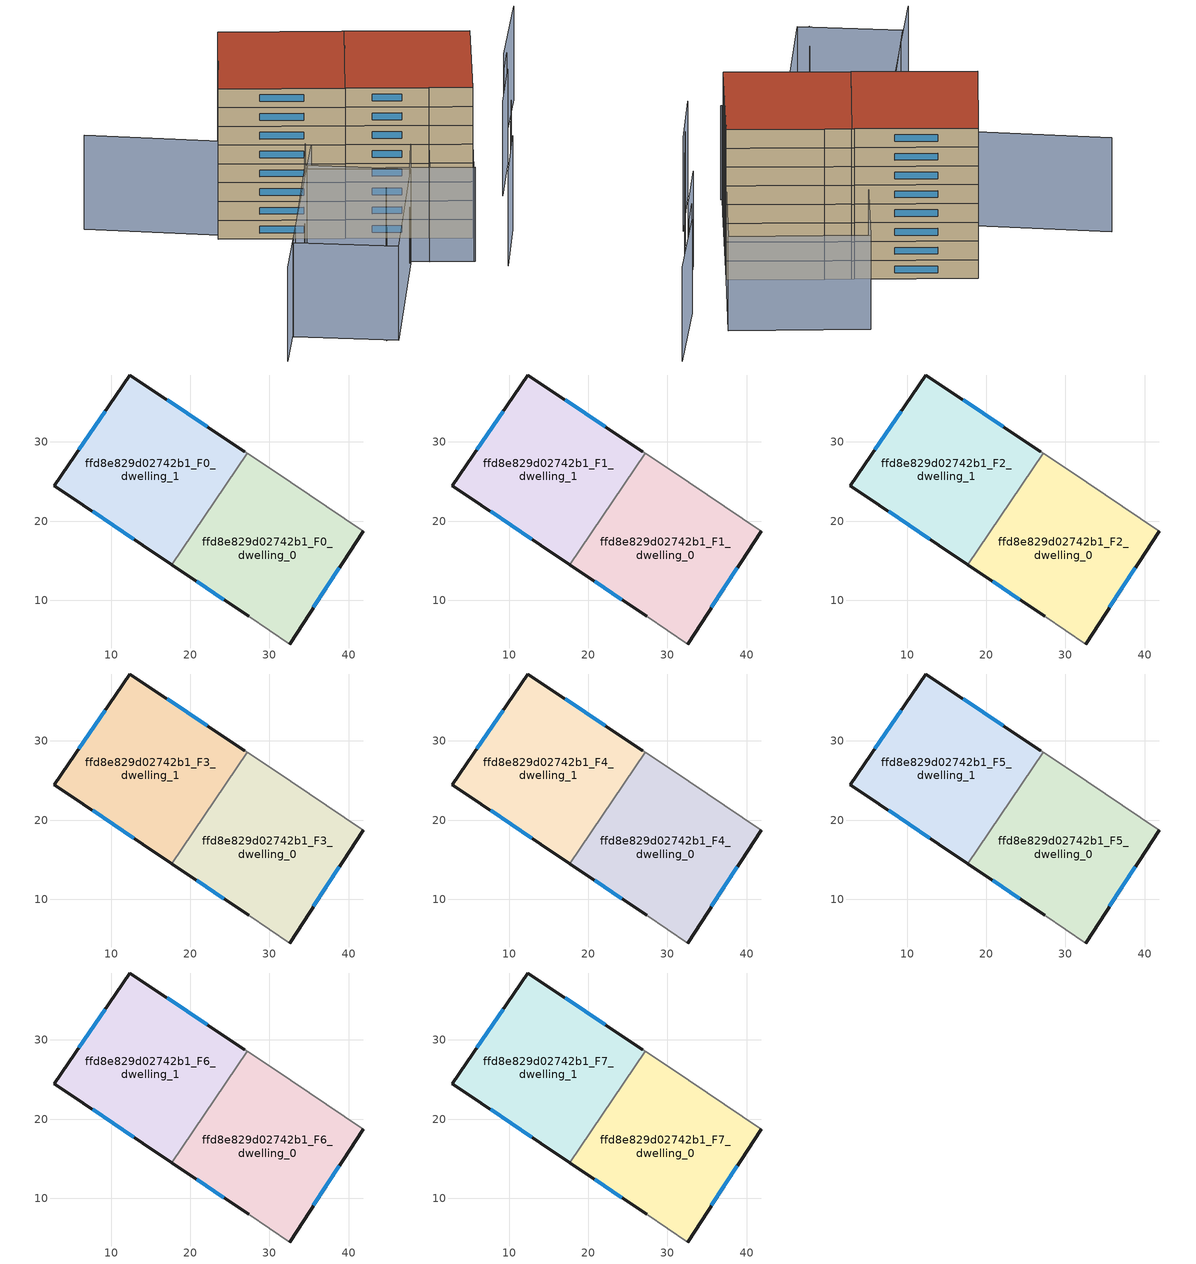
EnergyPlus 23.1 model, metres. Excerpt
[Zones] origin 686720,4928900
ffd8e829d02742b1_F0_dwelling_0
 floor ground (EU_floor_Construction): 41.83,18.72 32.54,4.47 27.41,7.96 17.67,14.49 27.17,28.6 30.36,26.49 z0
 wall outside (EU_wall_Construction): 17.67,14.49 27.41,7.96 / 32.54,4.47 41.83,18.72 z0:3
 wall adiabatic (EU_wall_Construction): 27.41,7.96 32.54,4.47 / 41.83,18.72 30.36,26.49 27.17,28.6 z0:3
 wall to ffd8e829d02742b1_F0_dwelling_1 (EU_wall_Construction): 27.17,28.6 17.67,14.49 z0:3
 window (EU_Window_Construction): 20.84,12.37 24.24,10.09 / 35.56,9.1 38.81,14.08 z0.98:2.02
ffd8e829d02742b1_F0_dwelling_1
 floor ground (EU_floor_Construction): 26.9,28.78 27.17,28.6 17.67,14.49 2.82,24.46 12.33,38.47 z0
 wall outside (EU_wall_Construction): 26.9,28.78 12.33,38.47 2.82,24.46 17.67,14.49 z0:3
 wall adiabatic (EU_wall_Construction): 27.17,28.6 26.9,28.78 z0:3
 window (EU_Window_Construction): 7.65,21.22 12.84,17.73 / 9.24,33.91 5.91,29.01 / 22.16,31.93 17.07,35.31 z0.98:2.02
ffd8e829d02742b1_F1_dwelling_0
 floor to ffd8e829d02742b1_F0_dwelling_0 (EU_floor_Construction): 41.83,18.72 32.54,4.47 27.41,7.96 17.67,14.49 27.17,28.6 30.36,26.49 z3
 wall outside (EU_wall_Construction): 17.67,14.49 27.41,7.96 / 32.54,4.47 41.83,18.72 z3:6
 wall adiabatic (EU_wall_Construction): 27.41,7.96 32.54,4.47 / 41.83,18.72 30.36,26.49 27.17,28.6 z3:6
 wall to ffd8e829d02742b1_F1_dwelling_1 (EU_wall_Construction): 27.17,28.6 17.67,14.49 z3:6
 window (EU_Window_Construction): 20.84,12.37 24.24,10.09 / 35.56,9.1 38.81,14.08 z3.98:5.02
ffd8e829d02742b1_F1_dwelling_1
 floor to ffd8e829d02742b1_F0_dwelling_1 (EU_floor_Construction): 26.9,28.78 27.17,28.6 17.67,14.49 2.82,24.46 12.33,38.47 z3
 wall outside (EU_wall_Construction): 26.9,28.78 12.33,38.47 2.82,24.46 17.67,14.49 z3:6
 wall adiabatic (EU_wall_Construction): 27.17,28.6 26.9,28.78 z3:6
 window (EU_Window_Construction): 7.65,21.22 12.84,17.73 / 9.24,33.91 5.91,29.01 / 22.16,31.93 17.07,35.31 z3.98:5.02
ffd8e829d02742b1_F2_dwelling_0
 floor to ffd8e829d02742b1_F1_dwelling_0 (EU_floor_Construction): 41.83,18.72 32.54,4.47 27.41,7.96 17.67,14.49 27.17,28.6 30.36,26.49 z6
 wall outside (EU_wall_Construction): 17.67,14.49 27.41,7.96 / 32.54,4.47 41.83,18.72 z6:9
 wall adiabatic (EU_wall_Construction): 27.41,7.96 32.54,4.47 / 41.83,18.72 30.36,26.49 27.17,28.6 z6:9
 wall to ffd8e829d02742b1_F2_dwelling_1 (EU_wall_Construction): 27.17,28.6 17.67,14.49 z6:9
 window (EU_Window_Construction): 20.84,12.37 24.24,10.09 / 35.56,9.1 38.81,14.08 z6.98:8.02
ffd8e829d02742b1_F2_dwelling_1
 floor to ffd8e829d02742b1_F1_dwelling_1 (EU_floor_Construction): 26.9,28.78 27.17,28.6 17.67,14.49 2.82,24.46 12.33,38.47 z6
 wall outside (EU_wall_Construction): 26.9,28.78 12.33,38.47 2.82,24.46 17.67,14.49 z6:9
 wall adiabatic (EU_wall_Construction): 27.17,28.6 26.9,28.78 z6:9
 window (EU_Window_Construction): 7.65,21.22 12.84,17.73 / 9.24,33.91 5.91,29.01 / 22.16,31.93 17.07,35.31 z6.98:8.02
ffd8e829d02742b1_F3_dwelling_0
 floor to ffd8e829d02742b1_F2_dwelling_0 (EU_floor_Construction): 41.83,18.72 32.54,4.47 27.41,7.96 17.67,14.49 27.17,28.6 30.36,26.49 z9
 wall outside (EU_wall_Construction): 17.67,14.49 27.41,7.96 / 32.54,4.47 41.83,18.72 z9:12
 wall adiabatic (EU_wall_Construction): 27.41,7.96 32.54,4.47 / 41.83,18.72 30.36,26.49 27.17,28.6 z9:12
 wall to ffd8e829d02742b1_F3_dwelling_1 (EU_wall_Construction): 27.17,28.6 17.67,14.49 z9:12
 window (EU_Window_Construction): 20.84,12.37 24.24,10.09 / 35.56,9.1 38.81,14.08 z9.98:11.02
ffd8e829d02742b1_F3_dwelling_1
 floor to ffd8e829d02742b1_F2_dwelling_1 (EU_floor_Construction): 26.9,28.78 27.17,28.6 17.67,14.49 2.82,24.46 12.33,38.47 z9
 wall outside (EU_wall_Construction): 26.9,28.78 12.33,38.47 2.82,24.46 17.67,14.49 z9:12
 wall adiabatic (EU_wall_Construction): 27.17,28.6 26.9,28.78 z9:12
 window (EU_Window_Construction): 7.65,21.22 12.84,17.73 / 9.24,33.91 5.91,29.01 / 22.16,31.93 17.07,35.31 z9.98:11.02
ffd8e829d02742b1_F4_dwelling_0
 floor to ffd8e829d02742b1_F3_dwelling_0 (EU_floor_Construction): 41.83,18.72 32.54,4.47 27.41,7.96 17.67,14.49 27.17,28.6 30.36,26.49 z12
 wall outside (EU_wall_Construction): 17.67,14.49 27.41,7.96 / 32.54,4.47 41.83,18.72 z12:15
 wall adiabatic (EU_wall_Construction): 27.41,7.96 32.54,4.47 / 41.83,18.72 30.36,26.49 27.17,28.6 z12:15
 wall to ffd8e829d02742b1_F4_dwelling_1 (EU_wall_Construction): 27.17,28.6 17.67,14.49 z12:15
 window (EU_Window_Construction): 20.84,12.37 24.24,10.09 / 35.56,9.1 38.81,14.08 z12.98:14.02
ffd8e829d02742b1_F4_dwelling_1
 floor to ffd8e829d02742b1_F3_dwelling_1 (EU_floor_Construction): 26.9,28.78 27.17,28.6 17.67,14.49 2.82,24.46 12.33,38.47 z12
 wall outside (EU_wall_Construction): 26.9,28.78 12.33,38.47 2.82,24.46 17.67,14.49 z12:15
 wall adiabatic (EU_wall_Construction): 27.17,28.6 26.9,28.78 z12:15
 window (EU_Window_Construction): 7.65,21.22 12.84,17.73 / 9.24,33.91 5.91,29.01 / 22.16,31.93 17.07,35.31 z12.98:14.02
ffd8e829d02742b1_F5_dwelling_0
 floor to ffd8e829d02742b1_F4_dwelling_0 (EU_floor_Construction): 41.83,18.72 32.54,4.47 27.41,7.96 17.67,14.49 27.17,28.6 30.36,26.49 z15
 wall outside (EU_wall_Construction): 17.67,14.49 27.41,7.96 / 32.54,4.47 41.83,18.72 z15:18
 wall adiabatic (EU_wall_Construction): 27.41,7.96 32.54,4.47 / 41.83,18.72 30.36,26.49 27.17,28.6 z15:18
 wall to ffd8e829d02742b1_F5_dwelling_1 (EU_wall_Construction): 27.17,28.6 17.67,14.49 z15:18
 window (EU_Window_Construction): 20.84,12.37 24.24,10.09 / 35.56,9.1 38.81,14.08 z15.98:17.02
ffd8e829d02742b1_F5_dwelling_1
 floor to ffd8e829d02742b1_F4_dwelling_1 (EU_floor_Construction): 26.9,28.78 27.17,28.6 17.67,14.49 2.82,24.46 12.33,38.47 z15
 wall outside (EU_wall_Construction): 26.9,28.78 12.33,38.47 2.82,24.46 17.67,14.49 z15:18
 wall adiabatic (EU_wall_Construction): 27.17,28.6 26.9,28.78 z15:18
 window (EU_Window_Construction): 7.65,21.22 12.84,17.73 / 9.24,33.91 5.91,29.01 / 22.16,31.93 17.07,35.31 z15.98:17.02
ffd8e829d02742b1_F6_dwelling_0
 floor to ffd8e829d02742b1_F5_dwelling_0 (EU_floor_Construction): 41.83,18.72 32.54,4.47 27.41,7.96 17.67,14.49 27.17,28.6 30.36,26.49 z18
 wall outside (EU_wall_Construction): 17.67,14.49 27.41,7.96 / 32.54,4.47 41.83,18.72 z18:21
 wall adiabatic (EU_wall_Construction): 27.41,7.96 32.54,4.47 / 41.83,18.72 30.36,26.49 27.17,28.6 z18:21
 wall to ffd8e829d02742b1_F6_dwelling_1 (EU_wall_Construction): 27.17,28.6 17.67,14.49 z18:21
 window (EU_Window_Construction): 20.84,12.37 24.24,10.09 / 35.56,9.1 38.81,14.08 z18.98:20.02
ffd8e829d02742b1_F6_dwelling_1
 floor to ffd8e829d02742b1_F5_dwelling_1 (EU_floor_Construction): 26.9,28.78 27.17,28.6 17.67,14.49 2.82,24.46 12.33,38.47 z18
 wall outside (EU_wall_Construction): 26.9,28.78 12.33,38.47 2.82,24.46 17.67,14.49 z18:21
 wall adiabatic (EU_wall_Construction): 27.17,28.6 26.9,28.78 z18:21
 window (EU_Window_Construction): 7.65,21.22 12.84,17.73 / 9.24,33.91 5.91,29.01 / 22.16,31.93 17.07,35.31 z18.98:20.02
ffd8e829d02742b1_F7_dwelling_0
 floor to ffd8e829d02742b1_F6_dwelling_0 (EU_floor_Construction): 41.83,18.72 32.54,4.47 27.41,7.96 17.67,14.49 27.17,28.6 30.36,26.49 z21
 wall outside (EU_wall_Construction): 17.67,14.49 27.41,7.96 / 32.54,4.47 41.83,18.72 z21:24
 wall adiabatic (EU_wall_Construction): 27.41,7.96 32.54,4.47 / 41.83,18.72 30.36,26.49 27.17,28.6 z21:24
 wall to ffd8e829d02742b1_F7_dwelling_1 (EU_wall_Construction): 27.17,28.6 17.67,14.49 z21:24
 window (EU_Window_Construction): 20.84,12.37 24.24,10.09 / 35.56,9.1 38.81,14.08 z21.98:23.02
 roof outside (EU_roof_Construction): 32.54,4.47 41.83,18.72 30.36,26.49 27.17,28.6 17.67,14.49 27.41,7.96 z24
ffd8e829d02742b1_F7_dwelling_1
 floor to ffd8e829d02742b1_F6_dwelling_1 (EU_floor_Construction): 26.9,28.78 27.17,28.6 17.67,14.49 2.82,24.46 12.33,38.47 z21
 wall outside (EU_wall_Construction): 26.9,28.78 12.33,38.47 2.82,24.46 17.67,14.49 z21:24
 wall adiabatic (EU_wall_Construction): 27.17,28.6 26.9,28.78 z21:24
 window (EU_Window_Construction): 7.65,21.22 12.84,17.73 / 9.24,33.91 5.91,29.01 / 22.16,31.93 17.07,35.31 z21.98:23.02
 roof outside (EU_roof_Construction): 17.67,14.49 27.17,28.6 26.9,28.78 12.33,38.47 2.82,24.46 z24
shading: 5.28,-13.9 18.48,5.65 / 18.48,5.65 28.95,-1.43 / -11.04,37.57 13.66,17.1 / 13.66,17.1 -9.62,-10.98 / 32,-5.09 38.55,3.32 / 37.43,2.2 44.45,12.21 / 43.2,12.46 49.27,20.08 / 48.88,20.38 51.9,24.17 / 51.38,24.21 60.61,35.15 / -4.89,-5.38 9.55,12.58 / 9.55,12.58 21.15,3.26 / 21.15,3.26 6.7,-14.71 / 6.7,-14.71 -4.89,-5.38 / 21.05,3.34 8.95,11.84 / 8.95,11.84 13.2,17.88 / 13.2,17.88 25.3,9.37 / 25.3,9.37 21.05,3.34 / 32.61,4.58 28.78,-1.31 / 28.78,-1.31 23.58,2.08 / 23.58,2.08 27.41,7.96 / 27.41,7.96 32.61,4.58 / 50.13,31.38 41.83,18.72 / 41.83,18.72 25.1,29.68 / 25.1,29.68 33.4,42.34 / 33.4,42.34 50.13,31.38 z0:15
[Building]
EU S2 Campaign: North Axis=0; Terrain=City; Solar Distribution=FullExterior
[Site:Location]
Bologna: Latitude=44.5; Longitude=11.25; Time Zone=1; Elevation=37
[SizingPeriod:WeatherFileDays]
AnnualSizingPeriod: Begin Month=1; Begin Day of Month=1; End Month=12; End Day of Month=31; Day of Week for Start Day=Monday; Use Weather File Daylight Saving Period=No; Use Weather File Rain and Snow Indicators=No
[MATERIAL]
EU_InternalMass_Material: Roughness=MediumRough; Thickness=0.1; Conductivity=1; Density=1800; Specific Heat=900; Thermal Absorptance=0.9; Solar Absorptance=0.7; Visible Absorptance=0.7
[MATERIAL:NOMASS] Roughness=MediumRough; Thermal Absorptance=0.9; Solar Absorptance=0.7; Visible Absorptance=0.7
Name | Thermal Resistance
EU_wall_NoMass | 0.905828
EU_roof_NoMass | 0.37593
EU_floor_NoMass | 0.67114
[WINDOWMATERIAL:SIMPLEGLAZINGSYSTEM]
EU_Window_SimpleGlazing: UFactor=4.52486; Solar Heat Gain Coefficient=0.85; Visible Transmittance=0.85
[CONSTRUCTION]
EU_wall_Construction: EU_wall_NoMass
EU_roof_Construction: EU_roof_NoMass
EU_floor_Construction: EU_floor_NoMass
EU_InternalMass_Construction: EU_InternalMass_Material
EU_Window_Construction: EU_Window_SimpleGlazing
[ZONE] Type=1; Multiplier=1; Ceiling Height=autocalculate; Floor Area=autocalculate; Part of Total Floor Area=Yes
Name | Volume
ffd8e829d02742b1_F0_dwelling_0 | 908.65
ffd8e829d02742b1_F1_dwelling_0; ffd8e829d02742b1_F2_dwelling_0; ffd8e829d02742b1_F3_dwelling_0; ffd8e829d02742b1_F4_dwelling_0; ffd8e829d02742b1_F5_dwelling_0; ffd8e829d02742b1_F6_dwelling_0; ffd8e829d02742b1_F7_dwelling_0 | 908.651
ffd8e829d02742b1_F0_dwelling_1 | 908.621
ffd8e829d02742b1_F1_dwelling_1; ffd8e829d02742b1_F2_dwelling_1; ffd8e829d02742b1_F3_dwelling_1; ffd8e829d02742b1_F4_dwelling_1; ffd8e829d02742b1_F5_dwelling_1; ffd8e829d02742b1_F6_dwelling_1; ffd8e829d02742b1_F7_dwelling_1 | 908.619
[INTERNALMASS] Construction=EU_InternalMass_Construction
Name | Zone or ZoneList | Surface Area
ffd8e829d02742b1_F0_dwelling_0_EU_InternalMass | ffd8e829d02742b1_F0_dwelling_0 | 302.883
ffd8e829d02742b1_F0_dwelling_1_EU_InternalMass | ffd8e829d02742b1_F0_dwelling_1 | 302.874
ffd8e829d02742b1_F1_dwelling_0_EU_InternalMass | ffd8e829d02742b1_F1_dwelling_0 | 302.883
ffd8e829d02742b1_F1_dwelling_1_EU_InternalMass | ffd8e829d02742b1_F1_dwelling_1 | 302.874
ffd8e829d02742b1_F2_dwelling_0_EU_InternalMass | ffd8e829d02742b1_F2_dwelling_0 | 302.883
ffd8e829d02742b1_F2_dwelling_1_EU_InternalMass | ffd8e829d02742b1_F2_dwelling_1 | 302.874
ffd8e829d02742b1_F3_dwelling_0_EU_InternalMass | ffd8e829d02742b1_F3_dwelling_0 | 302.883
ffd8e829d02742b1_F3_dwelling_1_EU_InternalMass | ffd8e829d02742b1_F3_dwelling_1 | 302.874
ffd8e829d02742b1_F4_dwelling_0_EU_InternalMass | ffd8e829d02742b1_F4_dwelling_0 | 302.883
ffd8e829d02742b1_F4_dwelling_1_EU_InternalMass | ffd8e829d02742b1_F4_dwelling_1 | 302.874
ffd8e829d02742b1_F5_dwelling_0_EU_InternalMass | ffd8e829d02742b1_F5_dwelling_0 | 302.883
ffd8e829d02742b1_F5_dwelling_1_EU_InternalMass | ffd8e829d02742b1_F5_dwelling_1 | 302.874
ffd8e829d02742b1_F6_dwelling_0_EU_InternalMass | ffd8e829d02742b1_F6_dwelling_0 | 302.883
ffd8e829d02742b1_F6_dwelling_1_EU_InternalMass | ffd8e829d02742b1_F6_dwelling_1 | 302.874
ffd8e829d02742b1_F7_dwelling_0_EU_InternalMass | ffd8e829d02742b1_F7_dwelling_0 | 302.883
ffd8e829d02742b1_F7_dwelling_1_EU_InternalMass | ffd8e829d02742b1_F7_dwelling_1 | 302.874
[OTHEREQUIPMENT] Fuel Type=Electricity; Design Level Calculation Method=Watts/Area; Power per Zone Floor Area=1; Fraction Latent=0; Fraction Radiant=0; Fraction Lost=0; Carbon Dioxide Generation Rate=0; EndUse Subcategory=EU_Step8_InternalGains
Name | Zone or ZoneList or Space or SpaceList | Schedule
EU_Step8_InternalGain_ffd8e829d02742b1_F0_dwelling_0_f000 | ffd8e829d02742b1_F0_dwelling_0 | EU_Step8_GainSchedule_ffd8e829d02742b1_F0_dwelling_0_f000
EU_Step8_InternalGain_ffd8e829d02742b1_F0_dwelling_1_f000 | ffd8e829d02742b1_F0_dwelling_1 | EU_Step8_GainSchedule_ffd8e829d02742b1_F0_dwelling_1_f000
EU_Step8_InternalGain_ffd8e829d02742b1_F1_dwelling_0_f000 | ffd8e829d02742b1_F1_dwelling_0 | EU_Step8_GainSchedule_ffd8e829d02742b1_F1_dwelling_0_f000
EU_Step8_InternalGain_ffd8e829d02742b1_F1_dwelling_1_f000 | ffd8e829d02742b1_F1_dwelling_1 | EU_Step8_GainSchedule_ffd8e829d02742b1_F1_dwelling_1_f000
EU_Step8_InternalGain_ffd8e829d02742b1_F2_dwelling_0_f000 | ffd8e829d02742b1_F2_dwelling_0 | EU_Step8_GainSchedule_ffd8e829d02742b1_F2_dwelling_0_f000
EU_Step8_InternalGain_ffd8e829d02742b1_F2_dwelling_1_f000 | ffd8e829d02742b1_F2_dwelling_1 | EU_Step8_GainSchedule_ffd8e829d02742b1_F2_dwelling_1_f000
EU_Step8_InternalGain_ffd8e829d02742b1_F3_dwelling_0_f000 | ffd8e829d02742b1_F3_dwelling_0 | EU_Step8_GainSchedule_ffd8e829d02742b1_F3_dwelling_0_f000
EU_Step8_InternalGain_ffd8e829d02742b1_F3_dwelling_1_f000 | ffd8e829d02742b1_F3_dwelling_1 | EU_Step8_GainSchedule_ffd8e829d02742b1_F3_dwelling_1_f000
EU_Step8_InternalGain_ffd8e829d02742b1_F4_dwelling_0_f000 | ffd8e829d02742b1_F4_dwelling_0 | EU_Step8_GainSchedule_ffd8e829d02742b1_F4_dwelling_0_f000
EU_Step8_InternalGain_ffd8e829d02742b1_F4_dwelling_1_f000 | ffd8e829d02742b1_F4_dwelling_1 | EU_Step8_GainSchedule_ffd8e829d02742b1_F4_dwelling_1_f000
EU_Step8_InternalGain_ffd8e829d02742b1_F5_dwelling_0_f000 | ffd8e829d02742b1_F5_dwelling_0 | EU_Step8_GainSchedule_ffd8e829d02742b1_F5_dwelling_0_f000
EU_Step8_InternalGain_ffd8e829d02742b1_F5_dwelling_1_f000 | ffd8e829d02742b1_F5_dwelling_1 | EU_Step8_GainSchedule_ffd8e829d02742b1_F5_dwelling_1_f000
EU_Step8_InternalGain_ffd8e829d02742b1_F6_dwelling_0_f000 | ffd8e829d02742b1_F6_dwelling_0 | EU_Step8_GainSchedule_ffd8e829d02742b1_F6_dwelling_0_f000
EU_Step8_InternalGain_ffd8e829d02742b1_F6_dwelling_1_f000 | ffd8e829d02742b1_F6_dwelling_1 | EU_Step8_GainSchedule_ffd8e829d02742b1_F6_dwelling_1_f000
EU_Step8_InternalGain_ffd8e829d02742b1_F7_dwelling_0_f000 | ffd8e829d02742b1_F7_dwelling_0 | EU_Step8_GainSchedule_ffd8e829d02742b1_F7_dwelling_0_f000
EU_Step8_InternalGain_ffd8e829d02742b1_F7_dwelling_1_f000 | ffd8e829d02742b1_F7_dwelling_1 | EU_Step8_GainSchedule_ffd8e829d02742b1_F7_dwelling_1_f000
[ZONEVENTILATION:DESIGNFLOWRATE] Schedule=EU_AlwaysOn; Design Flow Rate Calculation Method=AirChanges/Hour; Air Changes per Hour=0.73129; Ventilation Type=Natural; Fan Pressure Rise=0; Fan Total Efficiency=1; Constant Term Coefficient=1; Temperature Term Coefficient=0; Velocity Term Coefficient=0; Velocity Squared Term Coefficient=0; Minimum Indoor Temperature=-100; Maximum Indoor Temperature=100; Delta Temperature=-100; Minimum Outdoor Temperature=-100; Maximum Outdoor Temperature=100; Maximum Wind Speed=40
Name | Zone or ZoneList or Space or SpaceList
EU_ConstantAir_ffd8e829d02742b1_F0_dwelling_0 | ffd8e829d02742b1_F0_dwelling_0
EU_ConstantAir_ffd8e829d02742b1_F0_dwelling_1 | ffd8e829d02742b1_F0_dwelling_1
EU_ConstantAir_ffd8e829d02742b1_F1_dwelling_0 | ffd8e829d02742b1_F1_dwelling_0
EU_ConstantAir_ffd8e829d02742b1_F1_dwelling_1 | ffd8e829d02742b1_F1_dwelling_1
EU_ConstantAir_ffd8e829d02742b1_F2_dwelling_0 | ffd8e829d02742b1_F2_dwelling_0
EU_ConstantAir_ffd8e829d02742b1_F2_dwelling_1 | ffd8e829d02742b1_F2_dwelling_1
EU_ConstantAir_ffd8e829d02742b1_F3_dwelling_0 | ffd8e829d02742b1_F3_dwelling_0
EU_ConstantAir_ffd8e829d02742b1_F3_dwelling_1 | ffd8e829d02742b1_F3_dwelling_1
EU_ConstantAir_ffd8e829d02742b1_F4_dwelling_0 | ffd8e829d02742b1_F4_dwelling_0
EU_ConstantAir_ffd8e829d02742b1_F4_dwelling_1 | ffd8e829d02742b1_F4_dwelling_1
EU_ConstantAir_ffd8e829d02742b1_F5_dwelling_0 | ffd8e829d02742b1_F5_dwelling_0
EU_ConstantAir_ffd8e829d02742b1_F5_dwelling_1 | ffd8e829d02742b1_F5_dwelling_1
EU_ConstantAir_ffd8e829d02742b1_F6_dwelling_0 | ffd8e829d02742b1_F6_dwelling_0
EU_ConstantAir_ffd8e829d02742b1_F6_dwelling_1 | ffd8e829d02742b1_F6_dwelling_1
EU_ConstantAir_ffd8e829d02742b1_F7_dwelling_0 | ffd8e829d02742b1_F7_dwelling_0
EU_ConstantAir_ffd8e829d02742b1_F7_dwelling_1 | ffd8e829d02742b1_F7_dwelling_1
[HVACTEMPLATE:THERMOSTAT] Constant Heating Setpoint=20; Constant Cooling Setpoint=50
EU_HeatOnly_ffd8e829d02742b1_F0_dwelling_0; EU_HeatOnly_ffd8e829d02742b1_F0_dwelling_1; EU_HeatOnly_ffd8e829d02742b1_F1_dwelling_0; EU_HeatOnly_ffd8e829d02742b1_F1_dwelling_1; EU_HeatOnly_ffd8e829d02742b1_F2_dwelling_0; EU_HeatOnly_ffd8e829d02742b1_F2_dwelling_1; EU_HeatOnly_ffd8e829d02742b1_F3_dwelling_0; EU_HeatOnly_ffd8e829d02742b1_F3_dwelling_1; EU_HeatOnly_ffd8e829d02742b1_F4_dwelling_0; EU_HeatOnly_ffd8e829d02742b1_F4_dwelling_1; EU_HeatOnly_ffd8e829d02742b1_F5_dwelling_0; EU_HeatOnly_ffd8e829d02742b1_F5_dwelling_1; EU_HeatOnly_ffd8e829d02742b1_F6_dwelling_0; EU_HeatOnly_ffd8e829d02742b1_F6_dwelling_1; EU_HeatOnly_ffd8e829d02742b1_F7_dwelling_0; EU_HeatOnly_ffd8e829d02742b1_F7_dwelling_1
[HVACTEMPLATE:ZONE:IDEALLOADSAIRSYSTEM] System Availability Schedule=EU_AlwaysOn; Maximum Heating Supply Air Temperature=50; Minimum Cooling Supply Air Temperature=13; Maximum Heating Supply Air Humidity Ratio=0.0156; Minimum Cooling Supply Air Humidity Ratio=0.0077; Heating Limit=NoLimit; Cooling Limit=NoLimit; Heating Availability Schedule=EU_AlwaysOn; Cooling Availability Schedule=EU_CoolingOff; Dehumidification Control Type=ConstantSensibleHeatRatio; Cooling Sensible Heat Ratio=0.7; Dehumidification Setpoint=60; Humidification Control Type=None; Humidification Setpoint=30; Outdoor Air Method=None; Outdoor Air Flow Rate per Person=0.00944; Outdoor Air Flow Rate per Zone Floor Area=0; Outdoor Air Flow Rate per Zone=0; Demand Controlled Ventilation Type=None; Outdoor Air Economizer Type=NoEconomizer; Heat Recovery Type=None; Sensible Heat Recovery Effectiveness=0.7; Latent Heat Recovery Effectiveness=0.65
Name | Template Thermostat
ffd8e829d02742b1_F0_dwelling_0 | EU_HeatOnly_ffd8e829d02742b1_F0_dwelling_0
ffd8e829d02742b1_F0_dwelling_1 | EU_HeatOnly_ffd8e829d02742b1_F0_dwelling_1
ffd8e829d02742b1_F1_dwelling_0 | EU_HeatOnly_ffd8e829d02742b1_F1_dwelling_0
ffd8e829d02742b1_F1_dwelling_1 | EU_HeatOnly_ffd8e829d02742b1_F1_dwelling_1
ffd8e829d02742b1_F2_dwelling_0 | EU_HeatOnly_ffd8e829d02742b1_F2_dwelling_0
ffd8e829d02742b1_F2_dwelling_1 | EU_HeatOnly_ffd8e829d02742b1_F2_dwelling_1
ffd8e829d02742b1_F3_dwelling_0 | EU_HeatOnly_ffd8e829d02742b1_F3_dwelling_0
ffd8e829d02742b1_F3_dwelling_1 | EU_HeatOnly_ffd8e829d02742b1_F3_dwelling_1
ffd8e829d02742b1_F4_dwelling_0 | EU_HeatOnly_ffd8e829d02742b1_F4_dwelling_0
ffd8e829d02742b1_F4_dwelling_1 | EU_HeatOnly_ffd8e829d02742b1_F4_dwelling_1
ffd8e829d02742b1_F5_dwelling_0 | EU_HeatOnly_ffd8e829d02742b1_F5_dwelling_0
ffd8e829d02742b1_F5_dwelling_1 | EU_HeatOnly_ffd8e829d02742b1_F5_dwelling_1
ffd8e829d02742b1_F6_dwelling_0 | EU_HeatOnly_ffd8e829d02742b1_F6_dwelling_0
ffd8e829d02742b1_F6_dwelling_1 | EU_HeatOnly_ffd8e829d02742b1_F6_dwelling_1
ffd8e829d02742b1_F7_dwelling_0 | EU_HeatOnly_ffd8e829d02742b1_F7_dwelling_0
ffd8e829d02742b1_F7_dwelling_1 | EU_HeatOnly_ffd8e829d02742b1_F7_dwelling_1
[SIZING:ZONE] Zone Cooling Design Supply Air Temperature Input Method=SupplyAirTemperature; Zone Cooling Design Supply Air Temperature=13; Zone Heating Design Supply Air Temperature Input Method=SupplyAirTemperature; Zone Heating Design Supply Air Temperature=50; Zone Cooling Design Supply Air Humidity Ratio=0.008; Zone Heating Design Supply Air Humidity Ratio=0.008; Cooling Design Air Flow Method=DesignDay; Cooling Design Air Flow Rate=0; Cooling Minimum Air Flow per Zone Floor Area=0.000762; Cooling Minimum Air Flow=0; Cooling Minimum Air Flow Fraction=0.2; Heating Design Air Flow Method=DesignDay; Heating Design Air Flow Rate=0; Heating Maximum Air Flow per Zone Floor Area=0.002032; Heating Maximum Air Flow=0.141576; Heating Maximum Air Flow Fraction=0.3; Account for Dedicated Outdoor Air System=No; Dedicated Outdoor Air System Control Strategy=NeutralSupplyAir; Dedicated Outdoor Air Low Setpoint Temperature for Design=autosize; Dedicated Outdoor Air High Setpoint Temperature for Design=autosize; Zone Load Sizing Method=Sensible Load Only No Latent Load; Zone Latent Cooling Design Supply Air Humidity Ratio Input Method=HumidityRatioDifference; Zone Cooling Design Supply Air Humidity Ratio Difference=0.005; Zone Latent Heating Design Supply Air Humidity Ratio Input Method=HumidityRatioDifference; Zone Humidification Design Supply Air Humidity Ratio Difference=0.005
ffd8e829d02742b1_F0_dwelling_0; ffd8e829d02742b1_F0_dwelling_1; ffd8e829d02742b1_F1_dwelling_0; ffd8e829d02742b1_F1_dwelling_1; ffd8e829d02742b1_F2_dwelling_0; ffd8e829d02742b1_F2_dwelling_1; ffd8e829d02742b1_F3_dwelling_0; ffd8e829d02742b1_F3_dwelling_1; ffd8e829d02742b1_F4_dwelling_0; ffd8e829d02742b1_F4_dwelling_1; ffd8e829d02742b1_F5_dwelling_0; ffd8e829d02742b1_F5_dwelling_1; ffd8e829d02742b1_F6_dwelling_0; ffd8e829d02742b1_F6_dwelling_1; ffd8e829d02742b1_F7_dwelling_0; ffd8e829d02742b1_F7_dwelling_1
[SCHEDULE:CONSTANT]
Name | Hourly Value
EU_AlwaysOn | 1
EU_CoolingOff | 0
[SCHEDULE:FILE] Column Number=1; Rows to Skip at Top=0; Number of Hours of Data=8760; Column Separator=Comma; Interpolate to Timestep=No; Minutes per Item=60; Adjust Schedule for Daylight Savings=Yes
Name | File
EU_Step8_GainSchedule_ffd8e829d02742b1_F0_dwelling_0_f000 | ../../schedules/ffd8e829d02742b1/ffd8e829d02742b1_F0_dwelling_0_f000_gain.csv
EU_Step8_GainSchedule_ffd8e829d02742b1_F0_dwelling_1_f000 | ../../schedules/ffd8e829d02742b1/ffd8e829d02742b1_F0_dwelling_1_f000_gain.csv
EU_Step8_GainSchedule_ffd8e829d02742b1_F1_dwelling_0_f000 | ../../schedules/ffd8e829d02742b1/ffd8e829d02742b1_F1_dwelling_0_f000_gain.csv
EU_Step8_GainSchedule_ffd8e829d02742b1_F1_dwelling_1_f000 | ../../schedules/ffd8e829d02742b1/ffd8e829d02742b1_F1_dwelling_1_f000_gain.csv
EU_Step8_GainSchedule_ffd8e829d02742b1_F2_dwelling_0_f000 | ../../schedules/ffd8e829d02742b1/ffd8e829d02742b1_F2_dwelling_0_f000_gain.csv
EU_Step8_GainSchedule_ffd8e829d02742b1_F2_dwelling_1_f000 | ../../schedules/ffd8e829d02742b1/ffd8e829d02742b1_F2_dwelling_1_f000_gain.csv
EU_Step8_GainSchedule_ffd8e829d02742b1_F3_dwelling_0_f000 | ../../schedules/ffd8e829d02742b1/ffd8e829d02742b1_F3_dwelling_0_f000_gain.csv
EU_Step8_GainSchedule_ffd8e829d02742b1_F3_dwelling_1_f000 | ../../schedules/ffd8e829d02742b1/ffd8e829d02742b1_F3_dwelling_1_f000_gain.csv
EU_Step8_GainSchedule_ffd8e829d02742b1_F4_dwelling_0_f000 | ../../schedules/ffd8e829d02742b1/ffd8e829d02742b1_F4_dwelling_0_f000_gain.csv
EU_Step8_GainSchedule_ffd8e829d02742b1_F4_dwelling_1_f000 | ../../schedules/ffd8e829d02742b1/ffd8e829d02742b1_F4_dwelling_1_f000_gain.csv
EU_Step8_GainSchedule_ffd8e829d02742b1_F5_dwelling_0_f000 | ../../schedules/ffd8e829d02742b1/ffd8e829d02742b1_F5_dwelling_0_f000_gain.csv
EU_Step8_GainSchedule_ffd8e829d02742b1_F5_dwelling_1_f000 | ../../schedules/ffd8e829d02742b1/ffd8e829d02742b1_F5_dwelling_1_f000_gain.csv
EU_Step8_GainSchedule_ffd8e829d02742b1_F6_dwelling_0_f000 | ../../schedules/ffd8e829d02742b1/ffd8e829d02742b1_F6_dwelling_0_f000_gain.csv
EU_Step8_GainSchedule_ffd8e829d02742b1_F6_dwelling_1_f000 | ../../schedules/ffd8e829d02742b1/ffd8e829d02742b1_F6_dwelling_1_f000_gain.csv
EU_Step8_GainSchedule_ffd8e829d02742b1_F7_dwelling_0_f000 | ../../schedules/ffd8e829d02742b1/ffd8e829d02742b1_F7_dwelling_0_f000_gain.csv
EU_Step8_GainSchedule_ffd8e829d02742b1_F7_dwelling_1_f000 | ../../schedules/ffd8e829d02742b1/ffd8e829d02742b1_F7_dwelling_1_f000_gain.csv
